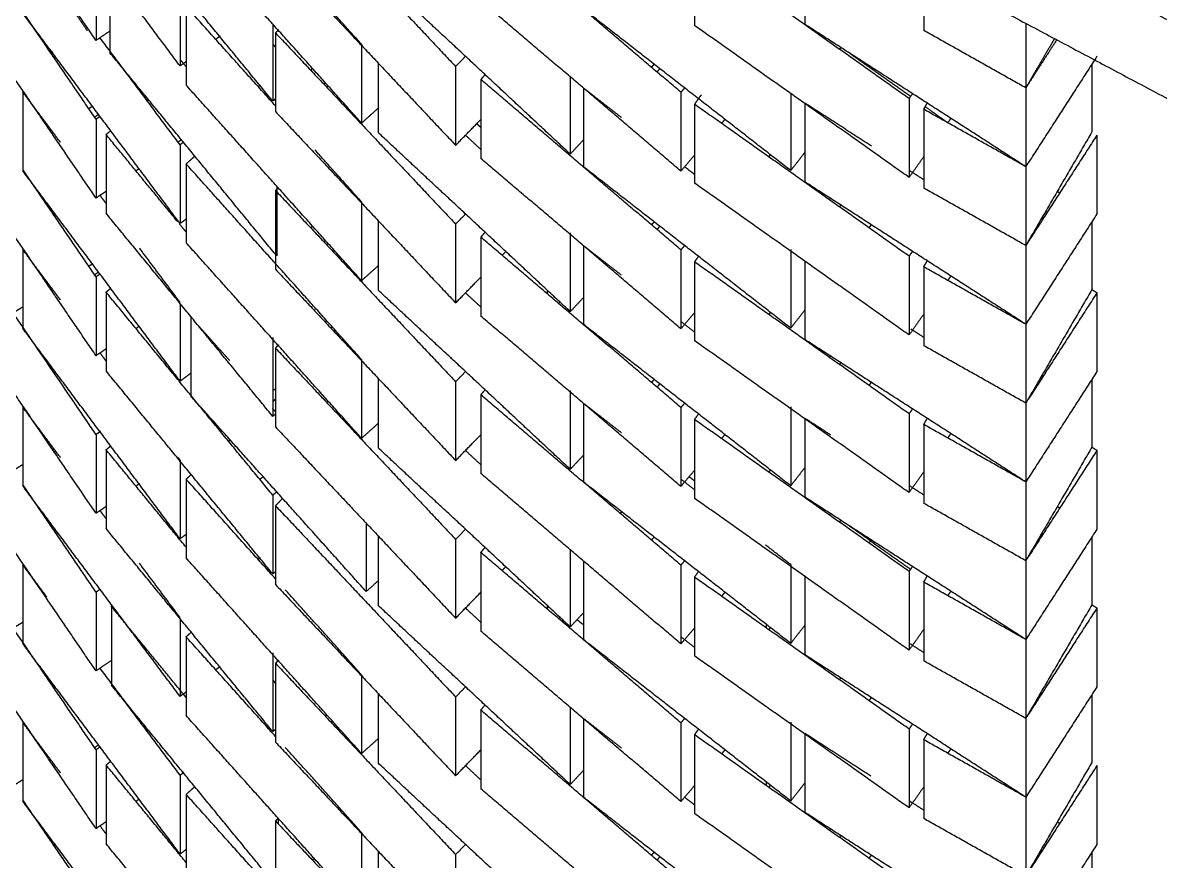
# Model space of a CAD drawing. Header units: centimetres. Extents: x 0 to 19.8, y 0 to 41.5.
# Drawn here: x 12.857 to 13.723, y 12.644 to 13.283 of the extents above; entities that cross this region are included whole.
import ezdxf

# ---------------------------------------------------------------- set-up
doc = ezdxf.new("R2010")
doc.units = ezdxf.units.CM
doc.layers.add('Make2D$Visible$Curves', color=7, linetype='Continuous', true_color=0x000000)

msp = doc.modelspace()

# ---------------------------------------------------------------- linework, layer by layer
at = {"layer": 'Make2D$Visible$Curves', "color": 18, "lineweight": -3, "true_color": 0x000000}
for points, weights, knots in [([(12.44385, 15.63412), (12.44385, 14.6937), (13.08282, 14.0037), (14.71323, 12.24307), (16.47386, 13.87349), (17.24305, 14.58578), (17.24305, 15.63412)], [0.853867800566, 0.860338983745, 1, 0.707106781187, 1, 0.846767797442, 0.853867800566], [5.741243, 5.741243, 5.741243, 7.538558, 7.538558, 11.307837, 11.307837, 13.279801, 13.279801, 13.279801]), ([(12.47302, 15.1611), (12.58656, 14.4396), (13.08282, 13.9037), (14.71323, 12.14307), (16.47386, 13.77349), (17.24305, 14.48578), (17.24305, 15.53412)], [0.861673993534, 0.888038673933, 1, 0.707106781187, 1, 0.846767797442, 0.853867800566], [6.097714, 6.097714, 6.097714, 7.538558, 7.538558, 11.307837, 11.307837, 13.279801, 13.279801, 13.279801])]:
    msp.add_rational_spline(points, weights, degree=2, knots=knots, dxfattribs=at)
for points in [[(13.42871, 13.44405), (13.71727, 13.29069), (14.00582, 13.13733)], [(12.91282, 13.2691), (12.85652, 13.35174), (12.80022, 13.43439)], [(12.97679, 13.24967), (12.91693, 13.32978), (12.85708, 13.40989)], [(13.04942, 13.3949), (13.11797, 13.3221), (13.18652, 13.24929)], [(13.04734, 13.22291), (12.9839, 13.30021), (12.92046, 13.37751)], [(13.42871, 13.38405), (13.71727, 13.23069), (14.00582, 13.07733)], [(12.91282, 13.2091), (12.85652, 13.29174), (12.80022, 13.37439)], [(13.35795, 13.22964), (13.28182, 13.29447), (13.20568, 13.3593)], [(13.11488, 13.20618), (13.04814, 13.28064), (12.98139, 13.3551)], [(13.04942, 13.3349), (13.11797, 13.2621), (13.18652, 13.18929)], [(13.53159, 13.22489), (13.44999, 13.28269), (13.36838, 13.34048)], [(13.36838, 13.34048), (13.36838, 13.31048), (13.36838, 13.28048)], [(13.45235, 13.34137), (13.45235, 13.31137), (13.45235, 13.28137)], [(12.91282, 13.3291), (12.91282, 13.2991), (12.91282, 13.2691)], [(13.11488, 13.26618), (13.08589, 13.29852), (13.05689, 13.33087)], [(12.92343, 13.31973), (12.92343, 13.28973), (12.92343, 13.25973)], [(13.27374, 13.18258), (13.20063, 13.25081), (13.12752, 13.31903)], [(13.5428, 13.32341), (13.5428, 13.30006), (13.5428, 13.2767)], [(12.91282, 13.1491), (12.85652, 13.23174), (12.80022, 13.31439)], [(12.88286, 13.31069), (12.89452, 13.29358), (12.90618, 13.27647)], [(12.97679, 13.30967), (12.97679, 13.27967), (12.97679, 13.24967)], [(13.35795, 13.16964), (13.28182, 13.23447), (13.20568, 13.2993)], [(12.97679, 13.12967), (12.91693, 13.20978), (12.85708, 13.28989)], [(13.04942, 13.21921), (13.0154, 13.25716), (12.98139, 13.2951)], [(12.98139, 13.2951), (12.98139, 13.2651), (12.98139, 13.2351)], [(13.44153, 13.17006), (13.36264, 13.23151), (13.28374, 13.29296)], [(13.04734, 13.28153), (13.04734, 13.25222), (13.04734, 13.22291)], [(13.62045, 13.17301), (13.5364, 13.22719), (13.45235, 13.28137)], [(13.62045, 13.28214), (13.62045, 13.25758), (13.62045, 13.23301)], [(12.92352, 13.27639), (12.91817, 13.27274), (12.91282, 13.2691)], [(13.0072, 13.2724), (13.00564, 13.27123), (13.00409, 13.27007)], [(13.05175, 13.2773), (13.05059, 13.2761), (13.04942, 13.2749)], [(13.04942, 13.2749), (13.04942, 13.2449), (13.04942, 13.2149)], [(13.04942, 13.2749), (13.11797, 13.2021), (13.18652, 13.12929)], [(13.53159, 13.16489), (13.44999, 13.22269), (13.36838, 13.28048)], [(13.62045, 13.23301), (13.58162, 13.25486), (13.5428, 13.2767)], [(12.97679, 13.18967), (12.94633, 13.23043), (12.91588, 13.27118)], [(13.04734, 13.26637), (13.04838, 13.2651), (13.04942, 13.26383)], [(13.11488, 13.26618), (13.11488, 13.23618), (13.11488, 13.20618)], [(13.47899, 13.2627), (13.47933, 13.26323), (13.47967, 13.26376)], [(13.64231, 13.27057), (13.63138, 13.25179), (13.62045, 13.23301)], [(13.64404, 13.26961), (13.63224, 13.25131), (13.62045, 13.23301)], [(12.87983, 13.26022), (12.87931, 13.2599), (12.87879, 13.25958)], [(12.88097, 13.25791), (12.88097, 13.25662), (12.88097, 13.25533)], [(13.0503, 13.10512), (12.98686, 13.18242), (12.92343, 13.25973)], [(13.18652, 13.24929), (13.19044, 13.25331), (13.19435, 13.25732)], [(13.48677, 13.25918), (13.50978, 13.24288), (13.53279, 13.22658)], [(13.67463, 13.25706), (13.64754, 13.21504), (13.62045, 13.17301)], [(12.98139, 13.24909), (12.97909, 13.2519), (12.97679, 13.2547)], [(12.98144, 13.25315), (12.97911, 13.25141), (12.97679, 13.24967)], [(13.07767, 13.2478), (13.0769, 13.24717), (13.07613, 13.24654)], [(13.12752, 13.25195), (13.12752, 13.22549), (13.12752, 13.19903)], [(13.18652, 13.24929), (13.18652, 13.21929), (13.18652, 13.18929)], [(13.33768, 13.2511), (13.33661, 13.24995), (13.33554, 13.2488)], [(13.34019, 13.24542), (13.34105, 13.24654), (13.34192, 13.24765)], [(13.67075, 13.25104), (13.67075, 13.22524), (13.67075, 13.19944)], [(13.20568, 13.2393), (13.20746, 13.24139), (13.20924, 13.24348)], [(13.35795, 13.10964), (13.28182, 13.17447), (13.20568, 13.2393)], [(13.20568, 13.2393), (13.20568, 13.2093), (13.20568, 13.1793)], [(13.27374, 13.24134), (13.27374, 13.21196), (13.27374, 13.18258)], [(12.88585, 13.19138), (12.87146, 13.21064), (12.85708, 13.22989)], [(12.85708, 13.22989), (12.85708, 13.19989), (12.85708, 13.16989)], [(13.11488, 13.08618), (13.04814, 13.16064), (12.98139, 13.2351)], [(13.0376, 13.23511), (13.03687, 13.23456), (13.03614, 13.23402)], [(13.28374, 13.23296), (13.28374, 13.20296), (13.28374, 13.17296)], [(13.31283, 13.21031), (13.29829, 13.22163), (13.28374, 13.23296)], [(13.36078, 13.23296), (13.35937, 13.2313), (13.35795, 13.22964)], [(13.35795, 13.22964), (13.35795, 13.19964), (13.35795, 13.16964)], [(13.62045, 13.23301), (13.62045, 13.20301), (13.62045, 13.17301)], [(12.95194, 13.22334), (12.95234, 13.22367), (12.95274, 13.224)], [(13.04959, 13.22476), (13.04846, 13.22383), (13.04734, 13.22291)], [(13.36838, 13.22048), (13.37095, 13.22411), (13.37352, 13.22775)], [(13.53159, 13.10489), (13.44999, 13.16269), (13.36838, 13.22048)], [(13.36838, 13.22048), (13.36838, 13.19048), (13.36838, 13.16048)], [(13.44153, 13.22868), (13.44153, 13.19937), (13.44153, 13.17006)], [(13.50307, 13.18868), (13.47771, 13.20502), (13.45235, 13.22137)], [(13.45235, 13.22137), (13.45235, 13.19137), (13.45235, 13.16137)], [(13.53422, 13.2286), (13.53291, 13.22674), (13.53159, 13.22489)], [(13.53159, 13.22489), (13.53159, 13.19489), (13.53159, 13.16489)], [(13.5428, 13.2167), (13.54415, 13.21903), (13.54551, 13.22136)], [(12.91023, 13.21896), (12.9088, 13.21809), (12.90738, 13.21721)], [(12.91178, 13.21076), (12.9134, 13.21197), (12.91501, 13.21318)], [(13.04942, 13.2149), (13.11797, 13.1421), (13.18652, 13.06929)], [(13.10761, 13.21455), (13.10728, 13.21421), (13.10695, 13.21387)], [(13.12797, 13.2179), (13.12142, 13.21204), (13.11488, 13.20618)], [(13.62045, 13.17301), (13.58162, 13.19486), (13.5428, 13.2167)], [(13.5428, 13.2167), (13.5428, 13.1867), (13.5428, 13.1567)], [(13.54421, 13.2185), (13.55277, 13.21244), (13.56133, 13.20637)], [(12.91598, 13.21125), (12.9144, 13.21017), (12.91282, 13.2091)], [(12.91282, 13.2091), (12.91282, 13.1791), (12.91282, 13.1491)], [(13.18652, 13.18929), (13.19616, 13.19917), (13.2058, 13.20905)], [(13.20259, 13.20576), (13.20413, 13.20432), (13.20568, 13.20288)], [(13.39172, 13.2093), (13.39038, 13.20772), (13.38904, 13.20615)], [(13.56339, 13.20979), (13.56235, 13.20831), (13.5613, 13.20683)], [(12.91282, 13.0291), (12.85652, 13.11174), (12.80022, 13.19439)], [(12.87933, 13.19826), (12.88015, 13.19679), (12.88097, 13.19533)], [(12.92046, 13.19751), (12.92233, 13.19904), (12.92419, 13.20057)], [(12.97476, 13.13135), (12.94761, 13.16443), (12.92046, 13.19751)], [(12.92046, 13.19751), (12.92046, 13.16751), (12.92046, 13.13751)], [(13.27374, 13.06258), (13.20063, 13.13081), (13.12752, 13.19903)], [(13.20568, 13.1861), (13.19985, 13.19154), (13.19402, 13.19698)], [(13.67075, 13.19944), (13.6456, 13.15622), (13.62045, 13.11301)], [(13.67463, 13.19706), (13.64754, 13.15504), (13.62045, 13.11301)], [(13.67463, 13.19706), (13.67463, 13.16706), (13.67463, 13.13706)], [(12.97801, 13.19351), (12.97668, 13.19261), (12.97536, 13.1917)], [(12.97934, 13.19158), (12.97806, 13.19063), (12.97679, 13.18967)], [(12.97679, 13.18967), (12.97679, 13.15967), (12.97679, 13.12967)], [(13.11488, 13.14618), (13.09717, 13.16594), (13.07946, 13.18569)], [(13.28374, 13.1933), (13.27874, 13.18794), (13.27374, 13.18258)], [(12.98139, 13.1751), (12.98488, 13.17823), (12.98837, 13.18136)], [(13.35795, 13.04964), (13.28182, 13.11447), (13.20568, 13.1793)], [(13.36861, 13.18215), (13.36328, 13.17589), (13.35795, 13.16964)], [(13.42529, 13.18083), (13.42573, 13.18146), (13.42618, 13.18209)], [(13.45265, 13.18434), (13.44709, 13.1772), (13.44153, 13.17006)], [(13.54305, 13.18106), (13.53732, 13.17298), (13.53159, 13.16489)], [(12.97679, 13.00967), (12.91693, 13.08978), (12.85708, 13.16989)], [(12.91282, 13.0891), (12.88511, 13.12978), (12.85739, 13.17046)], [(12.94593, 13.17165), (12.94464, 13.17077), (12.94334, 13.16989)], [(13.11488, 13.02618), (13.04814, 13.10064), (12.98139, 13.1751)], [(12.98139, 13.1751), (12.98139, 13.1451), (12.98139, 13.1151)], [(13.44153, 13.05006), (13.36264, 13.11151), (13.28374, 13.17296)], [(13.36838, 13.16704), (13.36458, 13.17), (13.36078, 13.17296)], [(13.5428, 13.16307), (13.5372, 13.16668), (13.53159, 13.17029)], [(13.62045, 13.17301), (13.62045, 13.14301), (13.62045, 13.11301)], [(13.53159, 13.04489), (13.44999, 13.10269), (13.36838, 13.16048)], [(13.62045, 13.05301), (13.5364, 13.10719), (13.45235, 13.16137)], [(12.92073, 13.15448), (12.91678, 13.15179), (12.91282, 13.1491)], [(12.92046, 13.14505), (12.91817, 13.14812), (12.91588, 13.15118)], [(13.05156, 13.1571), (13.05049, 13.156), (13.04942, 13.1549)], [(13.04942, 13.1549), (13.04942, 13.1249), (13.04942, 13.0949)], [(13.04942, 13.1549), (13.11797, 13.0821), (13.18652, 13.00929)], [(13.0503, 13.15823), (13.0503, 13.13167), (13.0503, 13.10512)], [(13.62045, 13.11301), (13.58162, 13.13486), (13.5428, 13.1567)], [(13.64462, 13.15414), (13.64548, 13.15366), (13.64635, 13.15317)], [(13.11488, 13.14618), (13.11488, 13.11618), (13.11488, 13.08618)], [(13.47193, 13.14909), (13.47144, 13.14847), (13.47095, 13.14784)], [(13.47884, 13.14247), (13.47926, 13.14312), (13.47967, 13.14376)], [(12.91282, 12.9691), (12.85652, 13.05174), (12.80022, 13.13439)], [(12.87944, 13.13998), (12.87901, 13.13971), (12.87857, 13.13945)], [(12.88097, 13.13791), (12.88097, 13.13662), (12.88097, 13.13533)], [(13.04734, 12.98291), (12.9839, 13.06021), (12.92046, 13.13751)], [(13.18652, 13.12929), (13.19034, 13.13321), (13.19416, 13.13712)], [(13.67463, 13.13706), (13.64754, 13.09504), (13.62045, 13.05301)], [(12.98139, 13.12327), (12.97889, 13.12631), (12.9764, 13.12935)], [(12.98163, 13.13329), (12.97921, 13.13148), (12.97679, 13.12967)], [(13.07782, 13.12771), (13.07706, 13.12708), (13.07629, 13.12645)], [(13.12752, 13.13195), (13.12752, 13.10549), (13.12752, 13.07903)], [(13.18652, 13.12929), (13.18652, 13.09929), (13.18652, 13.06929)], [(13.3379, 13.13133), (13.33671, 13.13005), (13.33552, 13.12878)], [(13.33988, 13.12503), (13.34098, 13.12645), (13.34209, 13.12787)], [(13.50298, 13.12896), (13.50212, 13.12785), (13.50126, 13.12675)], [(13.67075, 13.13138), (13.67075, 13.10541), (13.67075, 13.07944)], [(13.20568, 13.1193), (13.20731, 13.12121), (13.20893, 13.12312)], [(13.35795, 12.98964), (13.28182, 13.05447), (13.20568, 13.1193)], [(13.20568, 13.1193), (13.20568, 13.0893), (13.20568, 13.0593)], [(13.27374, 13.12258), (13.27374, 13.09258), (13.27374, 13.06258)], [(12.88585, 13.07139), (12.87146, 13.09064), (12.85708, 13.10989)], [(12.85708, 13.10989), (12.85708, 13.07989), (12.85708, 13.04989)], [(12.97679, 13.06967), (12.96134, 13.09035), (12.94589, 13.11102)], [(13.11488, 12.96618), (13.04814, 13.04064), (12.98139, 13.1151)], [(13.22218, 13.10584), (13.22343, 13.10712), (13.22469, 13.10841)], [(13.31266, 13.09044), (13.2982, 13.1017), (13.28374, 13.11296)], [(13.28374, 13.11296), (13.28374, 13.08296), (13.28374, 13.05296)], [(13.36103, 13.11325), (13.35949, 13.11144), (13.35795, 13.10964)], [(13.35795, 13.10964), (13.35795, 13.07964), (13.35795, 13.04964)], [(13.44153, 13.11006), (13.44153, 13.08006), (13.44153, 13.05006)], [(13.53428, 13.10869), (13.53294, 13.10679), (13.53159, 13.10489)], [(13.62045, 13.11301), (13.62045, 13.08301), (13.62045, 13.05301)], [(13.36838, 13.10048), (13.36988, 13.1026), (13.37138, 13.10471)], [(13.53159, 12.98489), (13.44999, 13.04269), (13.36838, 13.10048)], [(13.36838, 13.10048), (13.36838, 13.07048), (13.36838, 13.04048)], [(13.45235, 13.10102), (13.45235, 13.07119), (13.45235, 13.04137)], [(13.53159, 13.10489), (13.53159, 13.07489), (13.53159, 13.04489)], [(13.5428, 13.0967), (13.5442, 13.09912), (13.54561, 13.10154)], [(12.91026, 13.09899), (12.90892, 13.09816), (12.90758, 13.09733)], [(12.91197, 13.09091), (12.91331, 13.0919), (12.91464, 13.0929)], [(12.9162, 13.0914), (12.91451, 13.09025), (12.91282, 13.0891)], [(13.04942, 13.0949), (13.11797, 13.0221), (13.18652, 12.94929)], [(13.12763, 13.09761), (13.12126, 13.09189), (13.11488, 13.08618)], [(13.62045, 13.05301), (13.58162, 13.07486), (13.5428, 13.0967)], [(13.5428, 13.0967), (13.5428, 13.0667), (13.5428, 13.0367)], [(12.91282, 13.0891), (12.91282, 13.0591), (12.91282, 13.0291)], [(13.18652, 13.06929), (13.19625, 13.07926), (13.20598, 13.08923)], [(13.56339, 13.08979), (13.56226, 13.08819), (13.56113, 13.08659)], [(12.91282, 12.9091), (12.85652, 12.99174), (12.80022, 13.07439)], [(12.87933, 13.07826), (12.88015, 13.07679), (12.88097, 13.07533)], [(12.92046, 13.07751), (12.92223, 13.07896), (12.92399, 13.08041)], [(13.04734, 12.92291), (12.9839, 13.00021), (12.92046, 13.07751)], [(12.92046, 13.07751), (12.92046, 13.04751), (12.92046, 13.01751)], [(13.27374, 12.94258), (13.20063, 13.01081), (13.12752, 13.07903)], [(13.20568, 13.0661), (13.19985, 13.07154), (13.19402, 13.07698)], [(13.2564, 13.07611), (13.2564, 13.07743), (13.2564, 13.07876)], [(13.28387, 13.07343), (13.27881, 13.06801), (13.27374, 13.06258)], [(13.67075, 13.07944), (13.6456, 13.03622), (13.62045, 12.99301)], [(13.67463, 13.07706), (13.64754, 13.03504), (13.62045, 12.99301)], [(13.67056, 13.07968), (13.67259, 13.07837), (13.67463, 13.07706)], [(13.67463, 13.07706), (13.67463, 13.04706), (13.67463, 13.01706)], [(12.85725, 13.0663), (12.85361, 13.06405), (12.84997, 13.06181)], [(12.97679, 13.06888), (12.97679, 13.03928), (12.97679, 13.00967)], [(13.26491, 13.06886), (13.26538, 13.06941), (13.26584, 13.06996)], [(12.98492, 13.05843), (12.98492, 13.02843), (12.98492, 12.99843)], [(13.35795, 12.92964), (13.28182, 12.99447), (13.20568, 13.0593)], [(13.36844, 13.06196), (13.3632, 13.0558), (13.35795, 13.04964)], [(13.42512, 13.06059), (13.42565, 13.06134), (13.42618, 13.06209)], [(13.45247, 13.06411), (13.447, 13.05709), (13.44153, 13.05006)], [(13.54288, 13.06082), (13.53724, 13.05286), (13.53159, 13.04489)], [(12.97679, 12.88967), (12.91693, 12.96978), (12.85708, 13.04989)], [(12.94573, 13.05152), (12.94464, 13.05077), (12.94354, 13.05003)], [(13.01474, 13.02516), (13.00242, 13.03891), (12.9901, 13.05265)], [(13.44153, 12.93006), (13.36264, 12.99151), (13.28374, 13.05296)], [(13.36838, 13.04704), (13.36317, 13.0511), (13.35795, 13.05516)], [(13.54301, 13.04293), (13.53793, 13.0462), (13.53286, 13.04948)], [(13.62045, 13.05301), (13.62045, 13.02301), (13.62045, 12.99301)], [(13.04734, 13.04291), (13.04734, 13.01291), (13.04734, 12.98291)], [(13.53159, 12.92489), (13.44999, 12.98269), (13.36838, 13.04048)], [(13.62045, 12.93301), (13.5364, 12.98719), (13.45235, 13.04137)], [(12.92051, 13.03433), (12.91667, 13.03172), (12.91282, 13.0291)], [(12.92046, 13.02505), (12.91817, 13.02812), (12.91588, 13.03118)], [(13.05174, 13.03728), (13.05058, 13.03609), (13.04942, 13.0349)], [(13.04942, 13.0349), (13.11797, 12.9621), (13.18652, 12.88929)], [(13.04942, 13.0349), (13.04942, 13.0049), (13.04942, 12.9749)], [(13.62045, 12.99301), (13.58162, 13.01486), (13.5428, 13.0367)], [(13.11488, 13.02618), (13.11488, 12.99618), (13.11488, 12.96618)], [(13.1833, 13.0275), (13.18297, 13.02721), (13.18263, 13.02691)], [(13.47175, 13.02887), (13.47138, 13.02839), (13.47102, 13.02792)], [(13.47875, 13.02232), (13.47925, 13.0231), (13.47976, 13.02389)], [(12.88097, 13.01791), (12.88097, 13.01662), (12.88097, 13.01533)], [(13.04734, 12.86291), (12.9839, 12.94021), (12.92046, 13.01751)], [(12.98496, 13.01578), (12.98087, 13.01273), (12.97679, 13.00967)], [(13.18652, 13.00929), (13.19027, 13.01313), (13.19402, 13.01698)], [(13.67463, 13.01706), (13.64754, 12.97504), (13.62045, 12.93301)], [(13.04982, 13.00424), (13.04869, 13.0034), (13.04756, 13.00255)], [(13.12752, 13.01195), (13.12752, 12.98549), (13.12752, 12.95903)], [(13.18652, 13.00929), (13.18652, 12.97929), (13.18652, 12.94929)], [(13.33784, 13.01126), (13.33676, 13.01011), (13.33569, 13.00897)], [(13.34021, 13.00546), (13.34107, 13.00655), (13.34192, 13.00765)], [(13.50298, 13.00896), (13.50203, 13.00774), (13.50108, 13.00652)], [(13.67075, 13.01104), (13.67075, 12.98524), (13.67075, 12.95944)], [(13.11842, 12.8495), (13.05167, 12.92397), (12.98492, 12.99843)], [(13.04768, 12.99453), (13.04859, 12.99534), (13.04949, 12.99615)], [(13.20568, 12.9993), (13.20729, 13.00119), (13.2089, 13.00309)], [(13.35795, 12.86964), (13.28182, 12.93447), (13.20568, 12.9993)], [(13.20568, 12.9993), (13.20568, 12.9693), (13.20568, 12.9393)], [(13.27374, 13.00258), (13.27374, 12.97258), (13.27374, 12.94258)], [(12.88585, 12.95139), (12.87146, 12.97064), (12.85708, 12.98989)], [(12.85708, 12.98989), (12.85708, 12.95989), (12.85708, 12.92989)], [(13.04942, 12.98648), (13.04838, 12.98764), (13.04734, 12.9888)], [(13.28374, 12.99296), (13.28374, 12.96296), (13.28374, 12.93296)], [(13.31283, 12.97031), (13.29829, 12.98163), (13.28374, 12.99296)], [(13.36078, 12.99296), (13.35937, 12.9913), (13.35795, 12.98964)], [(13.35795, 12.98964), (13.35795, 12.95964), (13.35795, 12.92964)], [(13.44153, 12.99006), (13.44153, 12.96006), (13.44153, 12.93006)], [(13.53422, 12.9886), (13.53291, 12.98674), (13.53159, 12.98489)], [(13.62045, 12.99301), (13.62045, 12.96301), (13.62045, 12.93301)], [(13.04943, 12.98462), (13.04838, 12.98377), (13.04734, 12.98291)], [(13.36838, 12.98048), (13.36996, 12.98271), (13.37153, 12.98493)], [(13.53159, 12.86489), (13.44999, 12.92269), (13.36838, 12.98048)], [(13.36838, 12.98048), (13.36838, 12.95048), (13.36838, 12.92048)], [(13.47196, 12.96873), (13.46215, 12.97505), (13.45235, 12.98137)], [(13.45235, 12.98137), (13.45235, 12.95137), (13.45235, 12.92137)], [(13.53159, 12.98489), (13.53159, 12.95489), (13.53159, 12.92489)], [(13.5428, 12.9767), (13.54414, 12.97902), (13.54549, 12.98133)], [(12.91624, 12.97142), (12.91453, 12.97026), (12.91282, 12.9691)], [(13.0079, 12.97292), (13.00746, 12.97259), (13.00702, 12.97227)], [(13.04942, 12.9749), (13.11797, 12.9021), (13.18652, 12.82929)], [(13.10759, 12.97453), (13.10727, 12.97419), (13.10694, 12.97386)], [(13.12776, 12.97772), (13.12132, 12.97195), (13.11488, 12.96618)], [(13.62045, 12.93301), (13.58162, 12.95486), (13.5428, 12.9767)], [(13.5428, 12.9767), (13.5428, 12.9467), (13.5428, 12.9167)], [(13.56339, 12.96979), (13.5623, 12.96824), (13.5612, 12.96669)], [(12.91282, 12.9691), (12.91282, 12.9391), (12.91282, 12.9091)], [(13.01387, 12.96422), (13.01437, 12.96466), (13.01486, 12.96511)], [(13.18652, 12.94929), (13.1961, 12.95911), (13.20568, 12.96893)], [(13.39161, 12.96917), (13.39025, 12.96757), (13.38888, 12.96596)], [(12.91282, 12.7891), (12.85652, 12.87174), (12.80022, 12.95439)], [(12.87933, 12.95826), (12.88015, 12.95679), (12.88097, 12.95533)], [(12.92046, 12.95751), (12.92221, 12.95895), (12.92396, 12.96038)], [(12.98142, 12.88323), (12.95094, 12.92037), (12.92046, 12.95751)], [(12.92046, 12.95751), (12.92046, 12.92751), (12.92046, 12.89751)], [(13.27374, 12.82258), (13.20063, 12.89081), (13.12752, 12.95903)], [(13.20568, 12.9461), (13.19985, 12.95154), (13.19402, 12.95698)], [(13.28405, 12.95362), (13.27889, 12.9481), (13.27374, 12.94258)], [(13.67075, 12.95944), (13.6456, 12.91622), (13.62045, 12.87301)], [(13.67463, 12.95706), (13.64754, 12.91504), (13.62045, 12.87301)], [(13.67083, 12.95951), (13.67273, 12.95828), (13.67463, 12.95706)], [(13.67463, 12.95706), (13.67463, 12.92706), (13.67463, 12.89706)], [(12.85725, 12.9463), (12.85361, 12.94405), (12.84997, 12.94181)], [(12.97679, 12.94967), (12.97606, 12.95065), (12.97533, 12.95162)], [(12.97679, 12.94967), (12.97679, 12.91967), (12.97679, 12.88967)], [(13.45264, 12.94432), (13.44708, 12.93719), (13.44153, 12.93006)], [(12.98139, 12.9351), (12.98341, 12.93692), (12.98543, 12.93873)], [(13.04942, 12.85921), (13.0154, 12.89716), (12.98139, 12.9351)], [(12.98139, 12.9351), (12.98139, 12.9051), (12.98139, 12.8751)], [(13.04036, 12.93717), (13.03909, 12.93622), (13.03783, 12.93528)], [(13.35795, 12.80964), (13.28182, 12.87447), (13.20568, 12.9393)], [(13.36838, 12.94189), (13.36317, 12.93576), (13.35795, 12.92964)], [(13.36838, 12.92704), (13.36317, 12.9311), (13.35795, 12.93516)], [(13.36424, 12.93702), (13.36631, 12.9354), (13.36839, 12.93379)], [(13.42526, 12.9408), (13.42572, 12.94144), (13.42618, 12.94209)], [(13.54295, 12.94092), (13.53727, 12.93291), (13.53159, 12.92489)], [(12.97679, 12.76967), (12.91693, 12.84978), (12.85708, 12.92989)], [(12.91282, 12.8491), (12.88519, 12.88966), (12.85756, 12.93022)], [(12.94577, 12.93154), (12.94468, 12.9308), (12.94359, 12.93006)], [(13.44153, 12.81006), (13.36264, 12.87151), (13.28374, 12.93296)], [(13.44473, 12.93433), (13.44481, 12.93427), (13.44489, 12.9342)], [(13.54319, 12.92281), (13.53771, 12.92635), (13.53224, 12.92988)], [(13.62045, 12.93301), (13.62045, 12.90301), (13.62045, 12.87301)], [(13.05054, 12.92553), (13.04894, 12.92422), (13.04734, 12.92291)], [(13.04734, 12.92291), (13.04734, 12.89291), (13.04734, 12.86291)], [(13.05509, 12.92071), (13.05225, 12.91781), (13.04942, 12.9149)], [(13.53159, 12.80489), (13.44999, 12.86269), (13.36838, 12.92048)], [(13.62045, 12.81301), (13.5364, 12.86719), (13.45235, 12.92137)], [(12.92055, 12.91437), (12.91669, 12.91173), (12.91282, 12.9091)], [(12.92046, 12.90505), (12.91817, 12.90812), (12.91588, 12.91118)], [(13.04942, 12.9149), (13.04942, 12.8849), (13.04942, 12.8549)], [(13.04942, 12.9149), (13.11797, 12.8421), (13.18652, 12.76929)], [(13.31211, 12.90938), (13.31247, 12.90984), (13.31283, 12.91031)], [(13.47192, 12.90908), (13.47144, 12.90846), (13.47095, 12.90784)], [(13.62045, 12.87301), (13.58162, 12.89486), (13.5428, 12.9167)], [(13.64458, 12.91416), (13.64546, 12.91367), (13.64634, 12.91317)], [(13.11842, 12.90162), (13.11842, 12.87556), (13.11842, 12.8495)], [(13.47875, 12.90232), (13.47921, 12.90304), (13.47967, 12.90376)], [(12.91282, 12.7291), (12.85652, 12.81174), (12.80022, 12.89439)], [(12.88097, 12.89791), (12.88097, 12.89689), (12.88097, 12.89586)], [(13.04734, 12.74291), (12.9839, 12.82021), (12.92046, 12.89751)], [(12.98139, 12.89311), (12.97909, 12.89139), (12.97679, 12.88967)], [(13.12752, 12.89195), (13.12752, 12.86549), (13.12752, 12.83903)], [(13.18652, 12.88929), (13.1904, 12.89327), (13.19428, 12.89725)], [(13.48666, 12.89926), (13.50973, 12.88292), (13.53279, 12.86658)], [(13.67463, 12.89706), (13.64754, 12.85504), (13.62045, 12.81301)], [(13.67075, 12.89134), (13.67075, 12.86539), (13.67075, 12.83944)], [(13.18652, 12.88929), (13.18652, 12.85929), (13.18652, 12.82929)], [(13.20568, 12.8793), (13.20731, 12.88121), (13.20894, 12.88313)], [(13.3376, 12.89101), (13.33655, 12.88988), (13.3355, 12.88876)], [(13.44153, 12.87006), (13.43197, 12.87751), (13.42241, 12.88495)], [(13.50298, 12.88896), (13.50211, 12.88784), (13.50124, 12.88673)], [(13.11488, 12.72618), (13.04814, 12.80064), (12.98139, 12.8751)], [(13.03778, 12.87525), (13.03705, 12.8747), (13.03632, 12.87415)], [(13.35795, 12.74964), (13.28182, 12.81447), (13.20568, 12.8793)], [(13.20568, 12.8793), (13.20568, 12.8493), (13.20568, 12.8193)], [(13.27374, 12.88134), (13.27374, 12.85196), (13.27374, 12.82258)], [(12.85708, 12.86989), (12.85731, 12.87007), (12.85755, 12.87024)], [(12.87528, 12.84553), (12.86618, 12.85771), (12.85708, 12.86989)], [(12.85708, 12.86989), (12.85708, 12.83989), (12.85708, 12.80989)], [(12.97679, 12.82967), (12.96131, 12.85038), (12.94584, 12.87108)], [(13.22193, 12.86559), (13.22337, 12.86706), (13.22481, 12.86853)], [(13.28374, 12.87296), (13.28374, 12.84296), (13.28374, 12.81296)], [(13.3611, 12.87334), (13.35953, 12.87149), (13.35795, 12.86964)], [(13.35795, 12.86964), (13.35795, 12.83964), (13.35795, 12.80964)], [(13.44153, 12.87006), (13.44153, 12.84006), (13.44153, 12.81006)], [(13.53426, 12.86865), (13.53293, 12.86677), (13.53159, 12.86489)], [(13.62045, 12.87301), (13.62045, 12.84301), (13.62045, 12.81301)], [(13.04977, 12.8649), (13.04855, 12.8639), (13.04734, 12.86291)], [(13.12783, 12.85795), (13.12313, 12.85373), (13.11842, 12.8495)], [(13.36838, 12.86048), (13.36988, 12.8626), (13.37137, 12.86471)], [(13.53159, 12.74489), (13.44999, 12.80269), (13.36838, 12.86048)], [(13.36838, 12.86048), (13.36838, 12.83048), (13.36838, 12.80048)], [(13.45235, 12.86102), (13.45235, 12.83119), (13.45235, 12.80137)], [(13.53159, 12.86489), (13.53159, 12.83489), (13.53159, 12.80489)], [(13.5428, 12.8567), (13.5442, 12.85911), (13.5456, 12.86152)], [(13.62045, 12.81301), (13.58162, 12.83486), (13.5428, 12.8567)], [(13.5428, 12.8567), (13.5428, 12.8267), (13.5428, 12.7967)], [(12.91596, 12.85123), (12.91439, 12.85017), (12.91282, 12.8491)], [(12.91282, 12.8491), (12.91282, 12.8191), (12.91282, 12.7891)], [(13.04942, 12.8549), (13.11797, 12.7821), (13.18652, 12.70929)], [(13.11488, 12.78618), (13.08589, 12.81852), (13.05689, 12.85087)], [(13.18652, 12.82929), (13.19612, 12.83913), (13.20573, 12.84898)], [(13.30439, 12.85542), (13.30429, 12.85532), (13.3042, 12.85521)], [(13.39128, 12.84878), (13.39008, 12.84737), (13.38888, 12.84596)], [(13.56339, 12.84979), (13.56225, 12.84818), (13.56112, 12.84657)], [(13.67075, 12.83944), (13.6456, 12.79622), (13.62045, 12.75301)], [(13.6706, 12.83966), (13.67262, 12.83836), (13.67463, 12.83706)], [(12.91282, 12.6691), (12.85652, 12.75174), (12.80022, 12.83439)], [(12.87933, 12.83826), (12.88015, 12.83679), (12.88097, 12.83533)], [(12.92457, 12.8382), (12.92495, 12.83851), (12.92532, 12.83882)], [(12.98139, 12.76896), (12.95298, 12.80358), (12.92457, 12.8382)], [(12.92457, 12.8382), (12.92457, 12.8082), (12.92457, 12.7782)], [(13.27374, 12.70258), (13.20063, 12.77081), (13.12752, 12.83903)], [(13.20568, 12.8261), (13.19985, 12.83154), (13.19402, 12.83698)], [(13.2564, 12.83611), (13.2564, 12.83743), (13.2564, 12.83876)], [(13.28386, 12.83342), (13.2788, 12.828), (13.27374, 12.82258)], [(13.67463, 12.83706), (13.64754, 12.79504), (13.62045, 12.75301)], [(13.67463, 12.83706), (13.67463, 12.80706), (13.67463, 12.77706)], [(12.85737, 12.82637), (12.85367, 12.82409), (12.84997, 12.82181)], [(12.97679, 12.82888), (12.97679, 12.79928), (12.97679, 12.76967)], [(13.26495, 12.82891), (13.26553, 12.82959), (13.26611, 12.83028)], [(13.279, 12.82821), (13.28115, 12.82638), (13.2833, 12.82454)], [(13.42278, 12.82467), (13.42278, 12.82331), (13.42278, 12.82195)], [(13.42509, 12.82055), (13.42563, 12.82132), (13.42618, 12.82209)], [(13.45246, 12.82409), (13.44699, 12.81708), (13.44153, 12.81006)], [(12.98139, 12.8151), (12.98332, 12.81683), (12.98525, 12.81857)], [(13.04942, 12.73921), (13.0154, 12.77716), (12.98139, 12.8151)], [(12.98139, 12.8151), (12.98139, 12.7851), (12.98139, 12.7551)], [(13.35795, 12.68964), (13.28182, 12.75447), (13.20568, 12.8193)], [(13.36841, 12.82192), (13.36318, 12.81578), (13.35795, 12.80964)], [(13.36838, 12.80704), (13.36317, 12.8111), (13.35795, 12.81516)], [(13.54286, 12.8208), (13.53723, 12.81285), (13.53159, 12.80489)], [(12.97679, 12.64967), (12.91693, 12.72978), (12.85708, 12.80989)], [(13.44153, 12.69006), (13.36264, 12.75151), (13.28374, 12.81296)], [(13.54298, 12.80295), (13.53729, 12.80662), (13.53159, 12.81029)], [(13.62045, 12.81301), (13.62045, 12.78301), (13.62045, 12.75301)], [(12.92489, 12.79732), (12.91886, 12.79321), (12.91282, 12.7891)], [(13.04734, 12.80291), (13.04734, 12.77291), (13.04734, 12.74291)], [(13.05172, 12.79727), (13.05057, 12.79609), (13.04942, 12.7949)], [(13.53159, 12.68489), (13.44999, 12.74269), (13.36838, 12.80048)], [(13.62045, 12.69301), (13.5364, 12.74719), (13.45235, 12.80137)], [(13.62045, 12.75301), (13.58162, 12.77486), (13.5428, 12.7967)], [(12.97679, 12.70967), (12.94633, 12.75043), (12.91588, 12.79118)], [(13.00717, 12.79237), (13.00561, 12.79121), (13.00405, 12.79005)], [(13.04942, 12.7949), (13.11797, 12.7221), (13.18652, 12.64929)], [(13.04942, 12.7949), (13.04942, 12.7649), (13.04942, 12.7349)], [(13.04734, 12.78232), (13.04838, 12.78092), (13.04942, 12.77953)], [(13.11488, 12.78538), (13.11488, 12.75578), (13.11488, 12.72618)], [(13.47897, 12.78266), (13.47935, 12.78327), (13.47974, 12.78387)], [(12.88097, 12.77791), (12.88097, 12.77703), (12.88097, 12.77615)], [(13.05144, 12.62359), (12.98801, 12.70089), (12.92457, 12.7782)], [(12.9814, 12.77312), (12.97909, 12.7714), (12.97679, 12.76967)], [(13.12752, 12.77195), (13.12752, 12.74549), (13.12752, 12.71903)], [(13.18652, 12.76929), (13.19027, 12.77313), (13.19402, 12.77698)], [(13.67463, 12.77706), (13.64754, 12.73504), (13.62045, 12.69301)], [(13.67075, 12.77104), (13.67075, 12.74524), (13.67075, 12.71944)], [(13.18652, 12.76929), (13.18652, 12.73929), (13.18652, 12.70929)], [(13.20568, 12.7593), (13.20729, 12.76119), (13.2089, 12.76309)], [(13.50298, 12.76896), (13.50215, 12.76789), (13.50132, 12.76682)], [(13.11488, 12.60618), (13.04814, 12.68064), (12.98139, 12.7551)], [(13.35795, 12.62964), (13.28182, 12.69447), (13.20568, 12.7593)], [(13.20568, 12.7593), (13.20568, 12.7293), (13.20568, 12.6993)], [(13.27374, 12.76134), (13.27374, 12.73196), (13.27374, 12.70258)], [(13.28374, 12.75283), (13.28374, 12.72289), (13.28374, 12.69296)], [(13.31283, 12.73031), (13.29837, 12.74157), (13.28392, 12.75283)], [(13.36083, 12.75302), (13.35939, 12.75133), (13.35795, 12.74964)], [(13.62045, 12.75301), (13.62045, 12.72301), (13.62045, 12.69301)], [(12.88585, 12.71139), (12.87146, 12.73064), (12.85708, 12.74989)], [(12.85708, 12.74989), (12.85708, 12.71989), (12.85708, 12.68989)], [(12.95176, 12.74319), (12.95234, 12.74367), (12.95292, 12.74415)], [(13.04952, 12.7447), (13.04843, 12.7438), (13.04734, 12.74291)], [(13.35795, 12.74964), (13.35795, 12.71964), (13.35795, 12.68964)], [(13.36838, 12.74048), (13.36995, 12.7427), (13.37152, 12.74491)], [(13.44153, 12.75006), (13.44153, 12.72006), (13.44153, 12.69006)], [(13.53422, 12.7486), (13.53291, 12.74674), (13.53159, 12.74489)], [(13.53159, 12.74489), (13.53159, 12.71489), (13.53159, 12.68489)], [(13.1279, 12.73785), (13.12139, 12.73201), (13.11488, 12.72618)], [(13.53159, 12.62489), (13.44999, 12.68269), (13.36838, 12.74048)], [(13.36838, 12.74048), (13.36838, 12.71048), (13.36838, 12.68048)], [(13.50253, 12.70902), (13.47744, 12.7252), (13.45235, 12.74137)], [(13.45235, 12.74137), (13.45235, 12.71137), (13.45235, 12.68137)], [(13.5428, 12.7367), (13.54414, 12.73902), (13.54549, 12.74133)], [(13.62045, 12.69301), (13.58162, 12.71486), (13.5428, 12.7367)], [(13.5428, 12.7367), (13.5428, 12.7067), (13.5428, 12.6767)], [(12.91202, 12.73094), (12.91332, 12.73191), (12.91462, 12.73288)], [(12.91622, 12.73141), (12.91452, 12.73026), (12.91282, 12.7291)], [(12.91282, 12.7291), (12.91282, 12.6991), (12.91282, 12.6691)], [(13.04942, 12.7349), (13.11797, 12.6621), (13.18652, 12.58929)], [(13.11488, 12.66618), (13.08589, 12.69852), (13.05689, 12.73087)], [(13.18652, 12.70929), (13.19614, 12.71916), (13.20577, 12.72902)], [(13.39172, 12.72929), (13.39036, 12.7277), (13.38901, 12.72611)], [(13.56345, 12.72987), (13.56232, 12.72827), (13.56119, 12.72667)], [(12.87933, 12.71826), (12.88015, 12.71679), (12.88097, 12.71533)], [(12.92046, 12.71751), (12.92224, 12.71897), (12.92401, 12.72043)], [(13.27374, 12.58258), (13.20063, 12.65081), (13.12752, 12.71903)], [(13.67075, 12.71944), (13.6456, 12.67622), (13.62045, 12.63301)], [(12.91282, 12.5491), (12.85652, 12.63174), (12.80022, 12.71439)], [(12.98139, 12.64327), (12.95093, 12.68039), (12.92046, 12.71751)], [(12.92046, 12.71751), (12.92046, 12.68751), (12.92046, 12.65751)], [(12.97963, 12.7118), (12.97821, 12.71073), (12.97679, 12.70967)], [(12.97679, 12.70967), (12.97679, 12.67967), (12.97679, 12.64967)], [(13.20568, 12.7061), (13.19988, 12.71151), (13.19409, 12.71692)], [(13.28378, 12.71334), (13.27876, 12.70796), (13.27374, 12.70258)], [(13.67463, 12.71706), (13.64754, 12.67504), (13.62045, 12.63301)], [(13.67463, 12.71706), (13.67463, 12.68706), (13.67463, 12.65706)], [(12.85731, 12.70633), (12.85364, 12.70407), (12.84997, 12.70181)], [(12.98139, 12.6951), (12.98466, 12.69804), (12.98794, 12.70097)], [(13.36838, 12.70189), (13.36317, 12.69576), (13.35795, 12.68964)], [(13.42278, 12.70482), (13.42278, 12.70341), (13.42278, 12.70201)], [(13.42498, 12.7004), (13.42558, 12.70124), (13.42618, 12.70209)], [(13.45235, 12.70395), (13.44694, 12.69701), (13.44153, 12.69006)], [(13.04942, 12.61921), (13.0154, 12.65716), (12.98139, 12.6951)], [(12.98139, 12.6951), (12.98139, 12.6651), (12.98139, 12.6351)], [(13.35795, 12.56964), (13.28182, 12.63447), (13.20568, 12.6993)], [(13.44153, 12.57006), (13.36264, 12.63151), (13.28374, 12.69296)], [(13.36866, 12.68682), (13.36476, 12.68986), (13.36086, 12.6929)], [(13.5428, 12.70071), (13.5372, 12.6928), (13.53159, 12.68489)], [(13.62045, 12.69301), (13.62045, 12.66301), (13.62045, 12.63301)], [(12.97679, 12.52967), (12.91693, 12.60978), (12.85708, 12.68989)], [(12.91282, 12.6091), (12.88511, 12.64978), (12.85739, 12.69047)], [(12.94575, 12.69153), (12.94466, 12.69079), (12.94357, 12.69005)], [(13.54303, 12.68292), (13.5376, 12.68642), (13.53216, 12.68992)], [(13.05143, 12.67697), (13.05042, 12.67593), (13.04942, 12.6749)], [(13.04942, 12.6749), (13.04942, 12.6449), (13.04942, 12.6149)], [(13.04942, 12.6749), (13.11797, 12.6021), (13.18652, 12.52929)], [(13.05144, 12.67686), (13.05144, 12.67481), (13.05144, 12.67276)], [(13.53159, 12.56489), (13.44999, 12.62269), (13.36838, 12.68048)], [(13.62045, 12.57301), (13.5364, 12.62719), (13.45235, 12.68137)], [(13.62045, 12.63301), (13.58162, 12.65486), (13.5428, 12.6767)], [(12.92054, 12.67435), (12.91668, 12.67173), (12.91282, 12.6691)], [(12.92046, 12.66505), (12.91817, 12.66812), (12.91588, 12.67118)], [(13.4719, 12.66906), (13.47153, 12.66858), (13.47116, 12.66811)], [(13.64444, 12.67424), (13.64539, 12.67371), (13.64634, 12.67317)], [(12.88097, 12.65791), (12.88097, 12.65689), (12.88097, 12.65586)], [(13.11488, 12.66618), (13.11488, 12.63618), (13.11488, 12.60618)], [(13.4788, 12.66241), (13.47935, 12.66326), (13.47989, 12.6641)], [(12.91282, 12.4891), (12.85652, 12.57174), (12.80022, 12.65439)], [(13.04734, 12.50291), (12.9839, 12.58021), (12.92046, 12.65751)], [(12.9816, 12.65327), (12.97919, 12.65147), (12.97679, 12.64967)], [(13.12752, 12.65195), (13.12752, 12.62549), (13.12752, 12.59903)], [(13.18652, 12.64929), (13.19033, 12.65319), (13.19413, 12.65709)], [(13.18652, 12.64929), (13.18652, 12.61929), (13.18652, 12.58929)], [(13.33789, 12.65132), (13.33687, 12.65023), (13.33585, 12.64914)], [(13.50298, 12.64896), (13.5021, 12.64784), (13.50123, 12.64671)], [(13.67463, 12.65706), (13.64754, 12.61504), (13.62045, 12.57301)], [(13.67075, 12.65129), (13.67075, 12.62536), (13.67075, 12.59944)], [(13.07927, 12.64642), (13.07851, 12.6458), (13.07775, 12.64518)], [(13.34014, 12.64536), (13.34111, 12.64661), (13.34208, 12.64785)]]:
    msp.add_open_spline(points, degree=2, dxfattribs=at)

doc.saveas('drawing.dxf')
